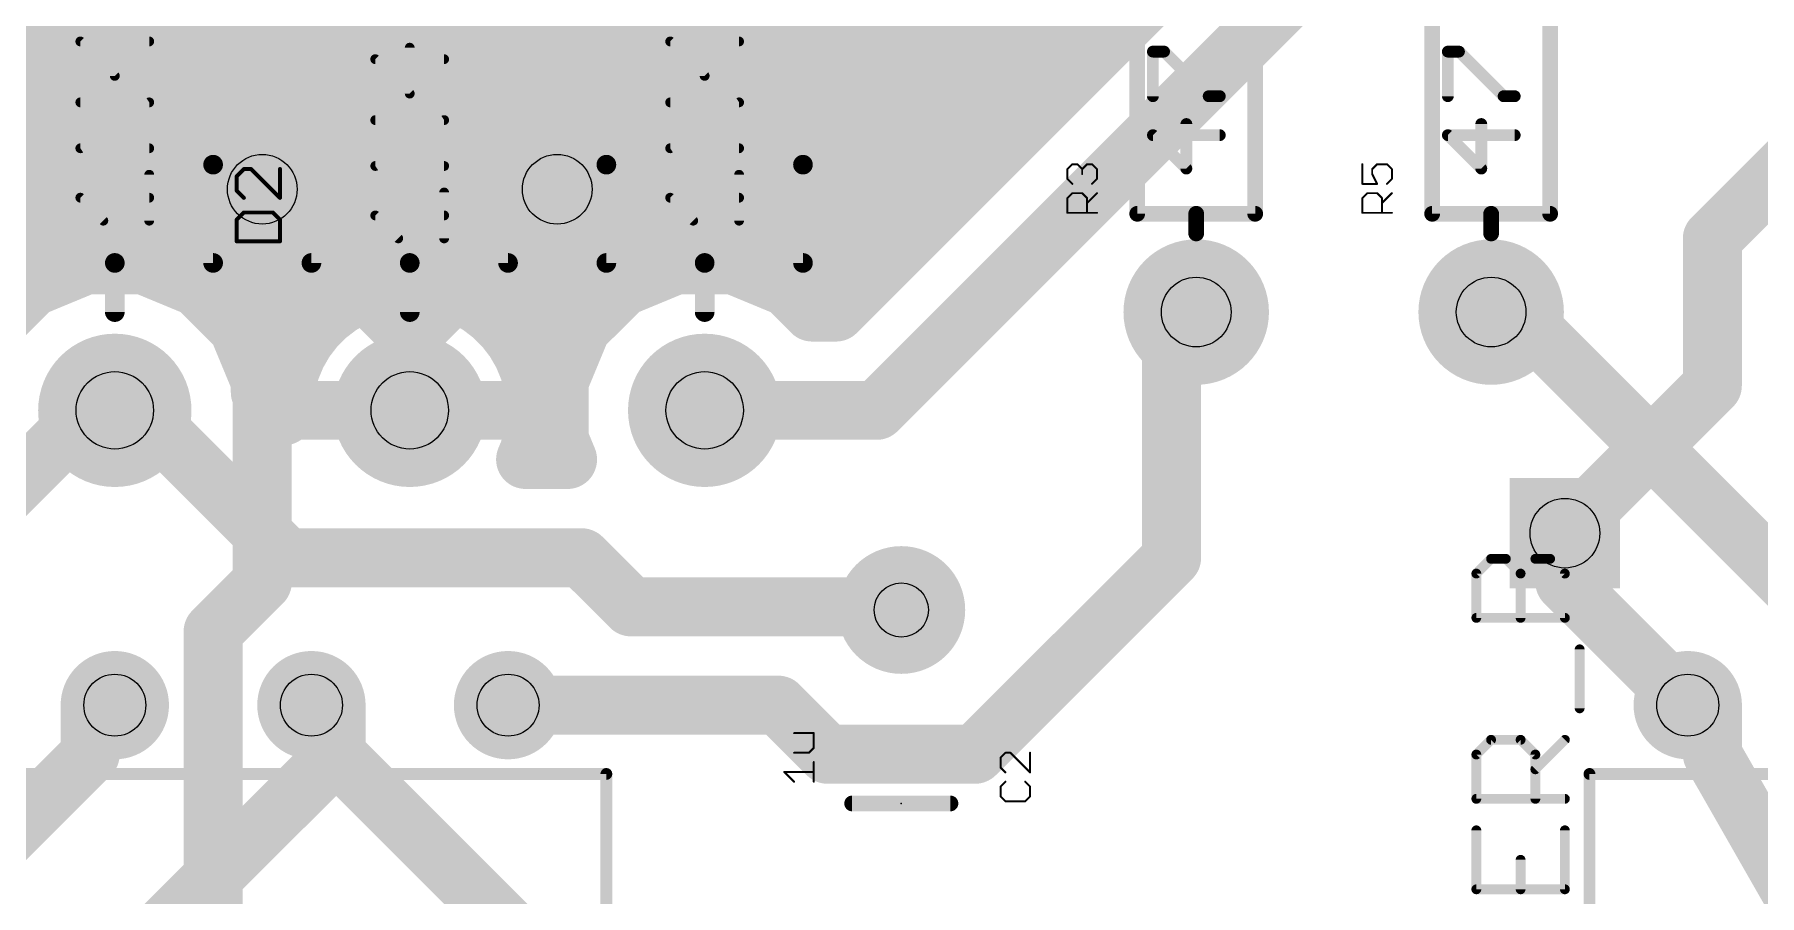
# Model space of a CAD drawing. Extents: x 0 to 88.9, y -10.5 to 54.6.
# Drawn here: x 12.61 to 34.9, y 24.85 to 35.97 of the extents above; entities that cross this region are included whole.
import ezdxf

# ---------------------------------------------------------------- set-up
doc = ezdxf.new("R2010")
doc.units = 0
for name, color, linetype in [('1', 22, 'CONTINUOUS'), ('16', 175, 'CONTINUOUS'), ('17', 82, 'CONTINUOUS'), ('18', 82, 'CONTINUOUS'), ('21', 253, 'CONTINUOUS'), ('23', 7, 'CONTINUOUS'), ('25', 253, 'CONTINUOUS'), ('27', 253, 'CONTINUOUS'), ('44', 253, 'CONTINUOUS')]:
    doc.layers.add(name, color=color, linetype=linetype)

# ---------------------------------------------------------------- blocks, each defined once
blk = doc.blocks.new('ROUNDP')
at = {"const_width": 0.5}
blk.add_lwpolyline([(0, -0.25, 1), (0, 0.25, 1), (0, -0.25)], format="xyb", dxfattribs=at)
blk = doc.blocks.new('SQUAREV')
blk.add_solid([(-0.5, -0.5), (0.5, -0.5), (-0.5, 0.5), (0.5, 0.5)])

msp = doc.modelspace()

# ---------------------------------------------------------------- linework, layer by layer
at = {"layer": '1', "const_width": 0.762}
for points in [[(19.3675, 33.9725), (19.3675, 45.4025)], [(37.1475, 36.195), (34.29, 33.3375)], [(15.5575, 33.9725), (15.5575, 28.8925)], [(34.29, 33.3375), (34.29, 31.4325)], [(34.29, 31.4325), (32.385, 29.5275)], [(15.5575, 28.8925), (14.9225, 28.2575)], [(14.9225, 28.2575), (14.9225, 23.1775)]]:
    msp.add_lwpolyline(points, dxfattribs=at)
at = {"layer": '1', "const_width": 0.381}
for points in [[(15.748, 33.9725, 1), (15.367, 33.9725)], [(19.177, 33.9725, 1), (19.558, 33.9725)], [(34.4805, 33.3375, 1), (34.0995, 33.3375)], [(34.1553, 33.4722, 1), (34.4247, 33.2028)], [(34.4247, 31.2978, 1), (34.1553, 31.5672)], [(34.0995, 31.4325, 1), (34.4805, 31.4325)], [(32.2503, 29.6622, 1), (32.5197, 29.3928)], [(15.6922, 28.7578, 1), (15.4228, 29.0272)], [(15.367, 28.8925, 1), (15.748, 28.8925)], [(15.113, 28.2575, 1), (14.732, 28.2575)], [(14.7878, 28.3922, 1), (15.0572, 28.1228)]]:
    msp.add_lwpolyline(points, format="xyb", dxfattribs=at)
at = {"layer": '16', "const_width": 0.762}
for points in [[(29.4033, 38.8194), (22.9689, 32.385)], [(30.48, 38.1), (23.495, 31.115)], [(6.35, 35.814), (26.398, 35.814)], [(6.35, 35.052), (25.636, 35.052)], [(6.35, 34.29), (24.874, 34.29)], [(17.4625, 32.0675), (15.5575, 33.9725)], [(17.4625, 32.0675), (19.3675, 33.9725)], [(7.4758, 33.528), (24.112, 33.528)], [(13.2786, 32.9946), (12.5878, 32.7084)], [(14.0264, 32.9946), (13.2786, 32.9946)], [(14.7172, 32.7084), (14.0264, 32.9946)], [(20.8986, 32.9946), (20.2078, 32.7084)], [(21.6464, 32.9946), (20.8986, 32.9946)], [(22.3372, 32.7084), (21.6464, 32.9946)], [(7.8542, 32.766), (12.7267, 32.766)], [(12.5878, 32.7084), (12.0591, 32.1797)], [(14.5783, 32.766), (20.3467, 32.766)], [(15.2459, 32.1797), (14.7172, 32.7084)], [(16.9388, 32.6576), (16.742, 32.5761)], [(17.1447, 32.7128), (16.9388, 32.6576)], [(17.3559, 32.7406), (17.1447, 32.7128)], [(17.4625, 32.7406), (17.3559, 32.7406)], [(17.569, 32.7406), (17.4625, 32.7406)], [(17.4625, 32.7406), (17.4625, 31.115)], [(17.4625, 31.115), (17.4625, 32.7406)], [(17.7803, 32.7128), (17.569, 32.7406)], [(17.9862, 32.6576), (17.7803, 32.7128)], [(18.183, 32.5761), (17.9862, 32.6576)], [(20.2078, 32.7084), (19.6791, 32.1797)], [(22.1983, 32.766), (23.3499, 32.766)], [(22.6607, 32.385), (22.3372, 32.7084)], [(16.5574, 32.4695), (16.3884, 32.3398)], [(16.742, 32.5761), (16.5574, 32.4695)], [(18.3676, 32.4695), (18.183, 32.5761)], [(18.5366, 32.3398), (18.3676, 32.4695)], [(22.9689, 32.385), (22.6607, 32.385)], [(27.305, 32.385), (27.305, 29.21)], [(27.305, 32.385), (27.6225, 32.385)], [(31.75, 32.385), (31.4325, 32.385)], [(31.75, 32.385), (36.195, 27.94)], [(15.5321, 31.4889), (15.2459, 32.1797)], [(16.2377, 32.1891), (16.108, 32.0201)], [(16.3884, 32.3398), (16.2377, 32.1891)], [(18.6873, 32.1891), (18.5366, 32.3398)], [(18.817, 32.0201), (18.6873, 32.1891)], [(19.6791, 32.1797), (19.3929, 31.4889)], [(15.3187, 32.004), (16.0987, 32.004)], [(16.108, 32.0201), (16.0014, 31.8355)], [(17.4625, 31.115), (17.4625, 32.0675)], [(17.4625, 32.004), (17.4625, 32.004)], [(18.9236, 31.8355), (18.817, 32.0201)], [(18.8263, 32.004), (19.6063, 32.004)], [(16.0014, 31.8355), (15.9199, 31.6387)], [(19.0051, 31.6387), (18.9236, 31.8355)], [(15.5321, 31.349), (15.5321, 31.4889)], [(15.9199, 31.6387), (15.8647, 31.4328)], [(19.0603, 31.4328), (19.0051, 31.6387)], [(19.3929, 31.4889), (19.3929, 30.7411)], [(15.8369, 31.0441), (15.5321, 31.349)], [(15.8647, 31.4328), (15.8369, 31.2215)], [(19.0881, 31.2215), (19.0603, 31.4328)], [(13.335, 31.115), (11.43, 29.21)], [(13.335, 31.115), (13.6525, 31.115)], [(13.97, 31.115), (13.6525, 31.115)], [(13.97, 31.115), (15.875, 29.21)], [(15.639, 31.242), (15.8396, 31.242)], [(15.8369, 31.2215), (15.8369, 31.115)], [(15.8369, 31.115), (17.4625, 31.115)], [(17.4625, 31.115), (15.8369, 31.115)], [(15.8369, 31.115), (15.8369, 31.0441)], [(17.4625, 31.242), (17.4625, 31.242)], [(19.0881, 31.115), (17.4625, 31.115)], [(17.4625, 31.115), (17.4625, 31.115)], [(17.4625, 31.115), (19.0881, 31.115)], [(17.4625, 31.115), (17.4625, 31.115)], [(17.4625, 31.115), (17.4625, 31.115)], [(19.0854, 31.242), (19.3929, 31.242)], [(19.0881, 31.115), (19.0881, 31.2215)], [(19.0881, 31.0084), (19.0881, 31.115)], [(23.495, 31.115), (21.2725, 31.115)], [(19.0603, 30.7972), (19.0881, 31.0084)], [(19.0051, 30.5913), (19.0603, 30.7972)], [(19.3929, 30.7411), (19.5011, 30.48)], [(18.959, 30.48), (19.0051, 30.5913)], [(19.5011, 30.48), (18.959, 30.48)], [(18.959, 30.48), (19.5011, 30.48)], [(32.385, 29.5275), (32.385, 28.8925)], [(15.875, 29.21), (19.685, 29.21)], [(19.685, 29.21), (20.32, 28.575)], [(27.305, 29.21), (24.765, 26.67)], [(32.385, 28.8925), (33.9725, 27.305)], [(20.32, 28.575), (23.495, 28.575)], [(23.495, 28.575), (23.8125, 28.535)], [(13.335, 26.67), (13.335, 27.305)], [(13.335, 27.305), (13.6525, 27.305)], [(16.51, 27.305), (16.1925, 27.305)], [(16.51, 26.67), (16.1925, 27.305)], [(16.51, 26.67), (16.51, 27.305)], [(22.225, 27.305), (18.7325, 27.305)], [(22.86, 26.67), (22.225, 27.305)], [(34.29, 27.305), (33.9725, 27.305)], [(34.29, 26.67), (34.29, 27.305)], [(12.065, 25.4), (13.335, 26.67)], [(16.51, 26.67), (13.97, 24.13)], [(19.05, 24.13), (16.51, 26.67)], [(24.765, 26.67), (22.86, 26.67)], [(35.56, 24.4475), (34.29, 26.67)]]:
    msp.add_lwpolyline(points, dxfattribs=at)
at = {"layer": '16', "const_width": 0.381}
for points in [[(26.398, 35.6235, 1), (26.398, 36.0045)], [(25.636, 34.8615, 1), (25.636, 35.2425)], [(24.874, 34.0995, 1), (24.874, 34.4805)], [(15.6922, 34.1072, 1), (15.4228, 33.8378)], [(19.5022, 33.8378, 1), (19.2328, 34.1072)], [(24.112, 33.3375, 1), (24.112, 33.7185)], [(13.2786, 33.1851, 1), (13.2786, 32.8041)], [(13.3515, 32.8186, 1), (13.2057, 33.1706)], [(14.0993, 33.1706, 1), (13.9535, 32.8186)], [(14.0264, 32.8041, 1), (14.0264, 33.1851)], [(20.8986, 33.1851, 1), (20.8986, 32.8041)], [(20.9715, 32.8186, 1), (20.8257, 33.1706)], [(21.7193, 33.1706, 1), (21.5735, 32.8186)], [(21.6464, 32.8041, 1), (21.6464, 33.1851)], [(12.5149, 32.8844, 1), (12.6607, 32.5324)], [(12.7225, 32.5737, 1), (12.4531, 32.8431)], [(12.7267, 32.5755, 1), (12.7267, 32.9565)], [(14.5783, 32.9565, 1), (14.5783, 32.5755)], [(14.8519, 32.8431, 1), (14.5825, 32.5737)], [(14.6443, 32.5324, 1), (14.7901, 32.8844)], [(16.8895, 32.8416, 1), (16.9881, 32.4736)], [(17.0117, 32.4816, 1), (16.8659, 32.8336)], [(17.1198, 32.9017, 1), (17.1695, 32.5239)], [(17.194, 32.5288, 1), (17.0954, 32.8968)], [(17.3559, 32.9311, 1), (17.3559, 32.5501)], [(17.4625, 32.9311, 1), (17.4625, 32.5501)], [(17.653, 32.7406, 1), (17.272, 32.7406)], [(17.653, 32.7406, 1), (17.272, 32.7406)], [(17.3808, 32.5517, 1), (17.3311, 32.9295)], [(17.5939, 32.9295, 1), (17.5442, 32.5517)], [(17.4625, 32.5501, 1), (17.4625, 32.9311)], [(17.569, 32.5501, 1), (17.569, 32.9311)], [(17.8296, 32.8968, 1), (17.731, 32.5288)], [(17.7555, 32.5239, 1), (17.8052, 32.9017)], [(18.0591, 32.8336, 1), (17.9133, 32.4816)], [(17.9368, 32.4736, 1), (18.0355, 32.8416)], [(20.1349, 32.8844, 1), (20.2807, 32.5324)], [(20.3425, 32.5737, 1), (20.0731, 32.8431)], [(20.3467, 32.5755, 1), (20.3467, 32.9565)], [(22.1983, 32.9565, 1), (22.1983, 32.5755)], [(22.4719, 32.8431, 1), (22.2025, 32.5737)], [(22.2643, 32.5324, 1), (22.4101, 32.8844)], [(23.3499, 32.5755, 1), (23.3499, 32.9565)], [(16.4622, 32.6345, 1), (16.6527, 32.3046)], [(16.6734, 32.3184, 1), (16.4415, 32.6207)], [(16.6691, 32.7521, 1), (16.8149, 32.4001)], [(16.8372, 32.4111, 1), (16.6467, 32.7411)], [(18.2783, 32.7411, 1), (18.0878, 32.4111)], [(18.1101, 32.4001, 1), (18.2559, 32.7521)], [(18.4835, 32.6207, 1), (18.2516, 32.3184)], [(18.2723, 32.3046, 1), (18.4628, 32.6345)], [(22.6607, 32.5755, 1), (22.6607, 32.1945)], [(22.9689, 32.1945, 1), (22.9689, 32.5755)], [(27.4955, 32.385, 1), (27.1145, 32.385)], [(27.305, 32.5755, 1), (27.305, 32.1945)], [(27.6225, 32.1945, 1), (27.6225, 32.5755)], [(31.4325, 32.5755, 1), (31.4325, 32.1945)], [(31.8847, 32.5197, 1), (31.6153, 32.2503)], [(31.75, 32.1945, 1), (31.75, 32.5755)], [(15.4219, 32.2526, 1), (15.0699, 32.1068)], [(16.3888, 32.0732, 1), (16.0866, 32.3051)], [(16.2724, 32.4909, 1), (16.5043, 32.1887)], [(16.5231, 32.2051, 1), (16.2537, 32.4745)], [(18.6713, 32.4745, 1), (18.4019, 32.2051)], [(18.4207, 32.1887, 1), (18.6526, 32.4909)], [(18.8384, 32.3051, 1), (18.5362, 32.0732)], [(19.8551, 32.1068, 1), (19.5031, 32.2526)], [(22.5259, 32.2503, 1), (22.7954, 32.5197)], [(22.8342, 32.5197, 1), (23.1037, 32.2503)], [(15.1112, 32.045, 1), (15.3806, 32.3144)], [(15.3187, 32.1945, 1), (15.3187, 31.8135)], [(15.9568, 32.136, 1), (16.2591, 31.9041)], [(16.2729, 31.9248, 1), (15.943, 32.1153)], [(16.103, 32.3238, 1), (16.3724, 32.0544)], [(16.0987, 31.8135, 1), (16.0987, 32.1945)], [(17.653, 32.0675, 1), (17.272, 32.0675)], [(17.3278, 32.2022, 1), (17.5972, 31.9328)], [(17.4625, 32.1945, 1), (17.4625, 31.8135)], [(17.3278, 31.9328, 1), (17.5972, 32.2022)], [(17.4625, 31.8135, 1), (17.4625, 32.1945)], [(18.5526, 32.0544, 1), (18.822, 32.3238)], [(18.982, 32.1153, 1), (18.6521, 31.9248)], [(18.8263, 32.1945, 1), (18.8263, 31.8135)], [(18.6659, 31.9041, 1), (18.9682, 32.136)], [(19.5443, 32.3144, 1), (19.8138, 32.045)], [(19.6063, 31.8135, 1), (19.6063, 32.1945)], [(15.8364, 31.9308, 1), (16.1664, 31.7403)], [(16.1774, 31.7626, 1), (15.8254, 31.9084)], [(19.0996, 31.9084, 1), (18.7476, 31.7626)], [(18.7586, 31.7403, 1), (19.0886, 31.9308)], [(15.7226, 31.4889, 1), (15.3416, 31.4889)], [(15.7439, 31.7116, 1), (16.0959, 31.5658)], [(16.1039, 31.5893, 1), (15.7359, 31.688)], [(19.1891, 31.688, 1), (18.8211, 31.5893)], [(18.8291, 31.5658, 1), (19.1811, 31.7116)], [(19.5834, 31.4889, 1), (19.2024, 31.4889)], [(15.6668, 31.4837, 1), (15.3974, 31.2142)], [(15.3561, 31.416, 1), (15.7081, 31.5618)], [(15.6807, 31.4821, 1), (16.0487, 31.3835)], [(16.0536, 31.408, 1), (15.6758, 31.4577)], [(19.2492, 31.4577, 1), (18.8714, 31.408)], [(18.8763, 31.3835, 1), (19.2443, 31.4821)], [(19.2169, 31.5618, 1), (19.5689, 31.416)], [(13.335, 31.3055, 1), (13.335, 30.9245)], [(13.4697, 30.9803, 1), (13.2003, 31.2497)], [(13.6525, 31.3055, 1), (13.6525, 30.9245)], [(13.6525, 30.9245, 1), (13.6525, 31.3055)], [(14.1047, 31.2497, 1), (13.8353, 30.9803)], [(13.97, 30.9245, 1), (13.97, 31.3055)], [(15.3416, 31.349, 1), (15.7226, 31.349)], [(15.639, 31.4325, 1), (15.639, 31.0515)], [(16.0274, 31.2215, 1), (15.6464, 31.2215)], [(15.8369, 31.3055, 1), (15.8369, 30.9245)], [(15.8369, 31.3055, 1), (15.8369, 30.9245)], [(16.0274, 31.115, 1), (15.6464, 31.115)], [(15.648, 31.2464, 1), (16.0258, 31.1967)], [(15.8396, 31.0515, 1), (15.8396, 31.4325)], [(17.4625, 31.4325, 1), (17.4625, 31.0515)], [(17.4625, 31.3055, 1), (17.4625, 30.9245)], [(17.653, 31.115, 1), (17.272, 31.115)], [(17.4625, 31.3055, 1), (17.4625, 30.9245)], [(17.4625, 31.3055, 1), (17.4625, 30.9245)], [(17.653, 31.115, 1), (17.272, 31.115)], [(17.4625, 31.0515, 1), (17.4625, 31.4325)], [(17.4625, 30.9245, 1), (17.4625, 31.3055)], [(17.4625, 30.9245, 1), (17.4625, 31.3055)], [(17.4625, 30.9245, 1), (17.4625, 31.3055)], [(19.0854, 31.4325, 1), (19.0854, 31.0515)], [(19.2786, 31.2215, 1), (18.8976, 31.2215)], [(19.2786, 31.115, 1), (18.8976, 31.115)], [(18.8992, 31.1967, 1), (19.277, 31.2464)], [(19.0881, 30.9245, 1), (19.0881, 31.3055)], [(19.0881, 30.9245, 1), (19.0881, 31.3055)], [(19.3929, 31.0515, 1), (19.3929, 31.4325)], [(21.2725, 31.3055, 1), (21.2725, 30.9245)], [(23.3603, 31.2497, 1), (23.6297, 30.9803)], [(23.495, 30.9245, 1), (23.495, 31.3055)], [(15.6464, 31.115, 1), (16.0274, 31.115)], [(15.6464, 31.0441, 1), (16.0274, 31.0441)], [(15.7022, 30.9094, 1), (15.9716, 31.1788)], [(17.272, 31.115, 1), (17.653, 31.115)], [(17.272, 31.115, 1), (17.653, 31.115)], [(17.272, 31.115, 1), (17.653, 31.115)], [(17.272, 31.115, 1), (17.653, 31.115)], [(17.272, 31.115, 1), (17.653, 31.115)], [(18.8976, 31.115, 1), (19.2786, 31.115)], [(18.8976, 31.0084, 1), (19.2786, 31.0084)], [(19.277, 30.9836, 1), (18.8992, 31.0333)], [(18.8714, 30.822, 1), (19.2492, 30.7723)], [(19.2443, 30.7479, 1), (18.8763, 30.8465)], [(19.5689, 30.814, 1), (19.2169, 30.6682)], [(18.959, 30.6705, 1), (18.959, 30.2895)], [(18.959, 30.6705, 1), (18.959, 30.2895)], [(18.8211, 30.6406, 1), (19.1891, 30.542)], [(19.1811, 30.5184, 1), (18.8291, 30.6642)], [(19.2024, 30.7411, 1), (19.5834, 30.7411)], [(19.5011, 30.2895, 1), (19.5011, 30.6705)], [(19.5011, 30.2895, 1), (19.5011, 30.6705)], [(18.783, 30.5529, 1), (19.135, 30.4071)], [(19.3251, 30.4071, 1), (19.6771, 30.5529)], [(32.5755, 29.5275, 1), (32.1945, 29.5275)], [(15.875, 29.4005, 1), (15.875, 29.0195)], [(15.7403, 29.0753, 1), (16.0097, 29.3447)], [(19.8197, 29.3447, 1), (19.5503, 29.0753)], [(19.685, 29.0195, 1), (19.685, 29.4005)], [(27.4397, 29.0753, 1), (27.1703, 29.3447)], [(27.1145, 29.21, 1), (27.4955, 29.21)], [(32.5197, 29.0272, 1), (32.2503, 28.7578)], [(32.1945, 28.8925, 1), (32.5755, 28.8925)], [(20.32, 28.7655, 1), (20.32, 28.3845)], [(20.1853, 28.4403, 1), (20.4547, 28.7097)], [(23.5188, 28.764, 1), (23.4712, 28.386)], [(23.495, 28.3845, 1), (23.495, 28.7655)], [(23.7887, 28.346, 1), (23.8363, 28.724)], [(13.5255, 27.305, 1), (13.1445, 27.305)], [(13.335, 27.4955, 1), (13.335, 27.1145)], [(13.6525, 27.1145, 1), (13.6525, 27.4955)], [(16.1925, 27.4955, 1), (16.1925, 27.1145)], [(16.3629, 27.3902, 1), (16.0221, 27.2198)], [(16.7005, 27.305, 1), (16.3195, 27.305)], [(16.51, 27.1145, 1), (16.51, 27.4955)], [(18.7325, 27.4955, 1), (18.7325, 27.1145)], [(22.3597, 27.4397, 1), (22.0903, 27.1703)], [(22.225, 27.1145, 1), (22.225, 27.4955)], [(33.9725, 27.4955, 1), (33.9725, 27.1145)], [(34.4805, 27.305, 1), (34.0995, 27.305)], [(34.29, 27.1145, 1), (34.29, 27.4955)], [(33.8378, 27.1703, 1), (34.1072, 27.4397)], [(13.4697, 26.5353, 1), (13.2003, 26.8047)], [(16.6447, 26.8047, 1), (16.3753, 26.5353)], [(16.6447, 26.5353, 1), (16.3753, 26.8047)], [(22.86, 26.8605, 1), (22.86, 26.4795)], [(22.7253, 26.5353, 1), (22.9947, 26.8047)], [(24.6303, 26.8047, 1), (24.8997, 26.5353)], [(24.765, 26.4795, 1), (24.765, 26.8605)], [(34.4554, 26.7645, 1), (34.1246, 26.5755)], [(13.1445, 26.67, 1), (13.5255, 26.67)], [(16.3195, 26.67, 1), (16.7005, 26.67)], [(16.3396, 26.5848, 1), (16.6804, 26.7552)], [(34.0995, 26.67, 1), (34.4805, 26.67)]]:
    msp.add_lwpolyline(points, format="xyb", dxfattribs=at)
at = {"layer": '21'}
for points, const_width in [([(14.9225, 34.29), (14.9225, 39.37)], 0.254), ([(20.0025, 39.37), (20.0025, 34.29)], 0.254), ([(22.5425, 34.29), (22.5425, 39.37)], 0.254), ([(26.8605, 33.655), (26.8605, 38.735)], 0.2032), ([(28.3845, 38.735), (28.3845, 33.655)], 0.2032), ([(30.6705, 33.655), (30.6705, 38.735)], 0.2032), ([(32.1945, 38.735), (32.1945, 33.655)], 0.2032), ([(16.1925, 38.1), (16.1925, 33.02)], 0.254), ([(18.7325, 33.02), (18.7325, 38.1)], 0.254), ([(14.097, 35.8823), (13.2072, 35.8823)], 0.127), ([(13.2072, 35.8823), (13.6521, 35.4374)], 0.127), ([(13.6521, 35.4374), (13.6521, 36.0306)], 0.127), ([(21.717, 35.8823), (20.8272, 35.8823)], 0.127), ([(20.8272, 35.8823), (21.2721, 35.4374)], 0.127), ([(21.2721, 35.4374), (21.2721, 36.0306)], 0.127), ([(17.907, 35.6534), (17.0172, 35.6534)], 0.127), ([(17.0172, 35.6534), (17.4621, 35.2085)], 0.127), ([(17.4621, 35.2085), (17.4621, 35.8017)], 0.127), ([(27.063, 35.1747), (27.063, 35.7509)], 0.1524), ([(27.063, 35.7509), (27.207, 35.7509)], 0.1524), ([(27.207, 35.7509), (27.7832, 35.1747)], 0.1524), ([(30.873, 35.1747), (30.873, 35.7509)], 0.1524), ([(30.873, 35.7509), (31.017, 35.7509)], 0.1524), ([(31.017, 35.7509), (31.5932, 35.1747)], 0.1524), ([(27.7832, 35.1747), (27.9273, 35.1747)], 0.1524), ([(31.5932, 35.1747), (31.7373, 35.1747)], 0.1524), ([(13.2072, 34.5019), (14.097, 35.0951)], 0.127), ([(14.097, 35.0951), (13.2072, 35.0951)], 0.127), ([(20.8272, 34.5019), (21.717, 35.0951)], 0.127), ([(21.717, 35.0951), (20.8272, 35.0951)], 0.127), ([(17.0172, 34.273), (17.907, 34.8662)], 0.127), ([(17.907, 34.8662), (17.0172, 34.8662)], 0.127), ([(27.4951, 34.2392), (27.4951, 34.8154)], 0.1524), ([(31.3051, 34.2392), (31.3051, 34.8154)], 0.1524), ([(14.097, 34.5019), (13.2072, 34.5019)], 0.127), ([(21.717, 34.5019), (20.8272, 34.5019)], 0.127), ([(27.9273, 34.6714), (27.063, 34.6714)], 0.1524), ([(27.063, 34.6714), (27.4951, 34.2392)], 0.1524), ([(31.7373, 34.6714), (30.873, 34.6714)], 0.1524), ([(30.873, 34.6714), (31.3051, 34.2392)], 0.1524), ([(14.9225, 34.29), (12.3825, 34.29)], 0.254), ([(14.9225, 33.02), (14.9225, 34.29)], 0.254), ([(17.907, 34.273), (17.0172, 34.273)], 0.127), ([(20.0025, 34.29), (20.0025, 33.02)], 0.254), ([(22.5425, 34.29), (20.0025, 34.29)], 0.254), ([(22.5425, 33.02), (22.5425, 34.29)], 0.254), ([(14.097, 33.5664), (14.097, 34.1596)], 0.127), ([(21.717, 33.5664), (21.717, 34.1596)], 0.127), ([(13.5038, 33.5664), (13.2072, 33.863)], 0.127), ([(13.2072, 33.863), (14.097, 33.863)], 0.127), ([(17.907, 33.3375), (17.907, 33.9307)], 0.127), ([(21.1238, 33.5664), (20.8272, 33.863)], 0.127), ([(20.8272, 33.863), (21.717, 33.863)], 0.127), ([(17.3138, 33.3375), (17.0172, 33.6341)], 0.127), ([(17.0172, 33.6341), (17.907, 33.6341)], 0.127), ([(27.6225, 33.655), (26.8605, 33.655)], 0.2032), ([(28.3845, 33.655), (27.6225, 33.655)], 0.2032), ([(27.6225, 33.655), (27.6225, 33.401)], 0.2032), ([(31.4325, 33.655), (30.6705, 33.655)], 0.2032), ([(32.1945, 33.655), (31.4325, 33.655)], 0.2032), ([(31.4325, 33.655), (31.4325, 33.401)], 0.2032), ([(12.3825, 33.02), (13.6525, 33.02)], 0.254), ([(13.6525, 33.02), (14.9225, 33.02)], 0.254), ([(13.6525, 33.02), (13.6525, 32.385)], 0.254), ([(16.1925, 33.02), (17.4625, 33.02)], 0.254), ([(17.4625, 33.02), (18.7325, 33.02)], 0.254), ([(17.4625, 33.02), (17.4625, 32.385)], 0.254), ([(20.0025, 33.02), (21.2725, 33.02)], 0.254), ([(21.2725, 33.02), (22.5425, 33.02)], 0.254), ([(21.2725, 33.02), (21.2725, 32.385)], 0.254), ([(20.0025, 26.416), (9.8425, 26.416)], 0.1524), ([(20.0025, 26.416), (20.0025, 20.574)], 0.1524), ([(42.8625, 26.416), (32.7025, 26.416)], 0.1524), ([(32.7025, 26.416), (32.7025, 24.511)], 0.1524), ([(24.4475, 26.035), (23.1775, 26.035)], 0.2032)]:
    msp.add_lwpolyline(points, dxfattribs=dict(at, const_width=const_width))
for points, const_width in [([(13.2072, 35.9141, 1), (13.2072, 35.8505)], 0.0635), ([(13.2297, 35.9048, 1), (13.1848, 35.8598)], 0.0635), ([(14.097, 35.8505, 1), (14.097, 35.9141)], 0.0635), ([(20.8272, 35.9141, 1), (20.8272, 35.8505)], 0.0635), ([(20.8497, 35.9048, 1), (20.8048, 35.8598)], 0.0635), ([(21.717, 35.8505, 1), (21.717, 35.9141)], 0.0635), ([(17.0172, 35.6852, 1), (17.0172, 35.6217)], 0.0635), ([(17.0397, 35.6759, 1), (16.9948, 35.631)], 0.0635), ([(17.4939, 35.8017, 1), (17.4304, 35.8017)], 0.0635), ([(17.907, 35.6217, 1), (17.907, 35.6852)], 0.0635), ([(27.1011, 35.7509, 1), (27.0249, 35.7509)], 0.0762), ([(27.063, 35.789, 1), (27.063, 35.7128)], 0.0762), ([(27.234, 35.7779, 1), (27.1801, 35.724)], 0.0762), ([(27.207, 35.7128, 1), (27.207, 35.789)], 0.0762), ([(30.9111, 35.7509, 1), (30.8349, 35.7509)], 0.0762), ([(30.873, 35.789, 1), (30.873, 35.7128)], 0.0762), ([(31.044, 35.7779, 1), (30.9901, 35.724)], 0.0762), ([(31.017, 35.7128, 1), (31.017, 35.789)], 0.0762), ([(13.6204, 35.4374, 1), (13.6839, 35.4374)], 0.0635), ([(13.6297, 35.415, 1), (13.6746, 35.4599)], 0.0635), ([(21.2404, 35.4374, 1), (21.3039, 35.4374)], 0.0635), ([(21.2497, 35.415, 1), (21.2946, 35.4599)], 0.0635), ([(17.4304, 35.2085, 1), (17.4939, 35.2085)], 0.0635), ([(17.4397, 35.1861, 1), (17.4846, 35.231)], 0.0635), ([(27.0249, 35.1747, 1), (27.1011, 35.1747)], 0.0762), ([(27.7832, 35.2128, 1), (27.7832, 35.1366)], 0.0762), ([(27.7563, 35.1478, 1), (27.8102, 35.2017)], 0.0762), ([(27.9273, 35.1366, 1), (27.9273, 35.2128)], 0.0762), ([(30.8349, 35.1747, 1), (30.9111, 35.1747)], 0.0762), ([(31.5932, 35.2128, 1), (31.5932, 35.1366)], 0.0762), ([(31.5663, 35.1478, 1), (31.6202, 35.2017)], 0.0762), ([(31.7373, 35.1366, 1), (31.7373, 35.2128)], 0.0762), ([(13.2072, 35.1268, 1), (13.2072, 35.0633)], 0.0635), ([(14.1146, 35.0687, 1), (14.0794, 35.1215)], 0.0635), ([(14.097, 35.0633, 1), (14.097, 35.1268)], 0.0635), ([(20.8272, 35.1268, 1), (20.8272, 35.0633)], 0.0635), ([(21.7346, 35.0687, 1), (21.6994, 35.1215)], 0.0635), ([(21.717, 35.0633, 1), (21.717, 35.1268)], 0.0635), ([(17.0172, 34.8979, 1), (17.0172, 34.8344)], 0.0635), ([(17.9246, 34.8398, 1), (17.8894, 34.8926)], 0.0635), ([(17.907, 34.8344, 1), (17.907, 34.8979)], 0.0635), ([(27.5332, 34.8154, 1), (27.457, 34.8154)], 0.0762), ([(31.3432, 34.8154, 1), (31.267, 34.8154)], 0.0762), ([(13.2072, 34.5337, 1), (13.2072, 34.4702)], 0.0635), ([(13.1896, 34.5283, 1), (13.2249, 34.4755)], 0.0635), ([(14.097, 34.4702, 1), (14.097, 34.5337)], 0.0635), ([(20.8272, 34.5337, 1), (20.8272, 34.4702)], 0.0635), ([(20.8096, 34.5283, 1), (20.8449, 34.4755)], 0.0635), ([(21.717, 34.4702, 1), (21.717, 34.5337)], 0.0635), ([(27.0899, 34.6983, 1), (27.036, 34.6444)], 0.0762), ([(27.063, 34.7095, 1), (27.063, 34.6333)], 0.0762), ([(27.9273, 34.6333, 1), (27.9273, 34.7095)], 0.0762), ([(30.8999, 34.6983, 1), (30.846, 34.6444)], 0.0762), ([(30.873, 34.7095, 1), (30.873, 34.6333)], 0.0762), ([(31.7373, 34.6333, 1), (31.7373, 34.7095)], 0.0762), ([(14.986, 34.29, 1), (14.859, 34.29)], 0.127), ([(14.859, 34.29, 1), (14.986, 34.29)], 0.127), ([(14.9225, 34.2265, 1), (14.9225, 34.3535)], 0.127), ([(17.0172, 34.3048, 1), (17.0172, 34.2413)], 0.0635), ([(16.9996, 34.2994, 1), (17.0349, 34.2466)], 0.0635), ([(17.907, 34.2413, 1), (17.907, 34.3048)], 0.0635), ([(20.066, 34.29, 1), (19.939, 34.29)], 0.127), ([(20.0025, 34.3535, 1), (20.0025, 34.2265)], 0.127), ([(19.939, 34.29, 1), (20.066, 34.29)], 0.127), ([(22.606, 34.29, 1), (22.479, 34.29)], 0.127), ([(22.479, 34.29, 1), (22.606, 34.29)], 0.127), ([(22.5425, 34.2265, 1), (22.5425, 34.3535)], 0.127), ([(14.1288, 34.1596, 1), (14.0653, 34.1596)], 0.0635), ([(21.7488, 34.1596, 1), (21.6853, 34.1596)], 0.0635), ([(27.457, 34.2392, 1), (27.5332, 34.2392)], 0.0762), ([(27.4682, 34.2123, 1), (27.5221, 34.2661)], 0.0762), ([(31.267, 34.2392, 1), (31.3432, 34.2392)], 0.0762), ([(31.2782, 34.2123, 1), (31.3321, 34.2661)], 0.0762), ([(13.2072, 33.8947, 1), (13.2072, 33.8312)], 0.0635), ([(13.2297, 33.8854, 1), (13.1848, 33.8405)], 0.0635), ([(14.097, 33.8312, 1), (14.097, 33.8947)], 0.0635), ([(17.9387, 33.9307, 1), (17.8753, 33.9307)], 0.0635), ([(20.8272, 33.8947, 1), (20.8272, 33.8312)], 0.0635), ([(20.8497, 33.8854, 1), (20.8048, 33.8405)], 0.0635), ([(21.717, 33.8312, 1), (21.717, 33.8947)], 0.0635), ([(17.0172, 33.6658, 1), (17.0172, 33.6023)], 0.0635), ([(17.0397, 33.6565, 1), (16.9948, 33.6116)], 0.0635), ([(17.907, 33.6023, 1), (17.907, 33.6658)], 0.0635), ([(26.8605, 33.7058, 1), (26.8605, 33.6042)], 0.1016), ([(26.8097, 33.655, 1), (26.9113, 33.655)], 0.1016), ([(27.6225, 33.7058, 1), (27.6225, 33.6042)], 0.1016), ([(27.6733, 33.655, 1), (27.5717, 33.655)], 0.1016), ([(27.6225, 33.6042, 1), (27.6225, 33.7058)], 0.1016), ([(28.3337, 33.655, 1), (28.4353, 33.655)], 0.1016), ([(28.3845, 33.6042, 1), (28.3845, 33.7058)], 0.1016), ([(30.6705, 33.7058, 1), (30.6705, 33.6042)], 0.1016), ([(30.6197, 33.655, 1), (30.7213, 33.655)], 0.1016), ([(31.4325, 33.7058, 1), (31.4325, 33.6042)], 0.1016), ([(31.4833, 33.655, 1), (31.3817, 33.655)], 0.1016), ([(31.4325, 33.6042, 1), (31.4325, 33.7058)], 0.1016), ([(32.1437, 33.655, 1), (32.2453, 33.655)], 0.1016), ([(32.1945, 33.6042, 1), (32.1945, 33.7058)], 0.1016), ([(13.4814, 33.5439, 1), (13.5263, 33.5888)], 0.0635), ([(14.0653, 33.5664, 1), (14.1288, 33.5664)], 0.0635), ([(21.1014, 33.5439, 1), (21.1463, 33.5888)], 0.0635), ([(21.6853, 33.5664, 1), (21.7488, 33.5664)], 0.0635), ([(27.5717, 33.401, 1), (27.6733, 33.401)], 0.1016), ([(31.3817, 33.401, 1), (31.4833, 33.401)], 0.1016), ([(17.2914, 33.315, 1), (17.3363, 33.36)], 0.0635), ([(17.8753, 33.3375, 1), (17.9387, 33.3375)], 0.0635), ([(13.6525, 33.0835, 1), (13.6525, 32.9565)], 0.127), ([(13.716, 33.02, 1), (13.589, 33.02)], 0.127), ([(13.6525, 32.9565, 1), (13.6525, 33.0835)], 0.127), ([(14.859, 33.02, 1), (14.986, 33.02)], 0.127), ([(14.9225, 32.9565, 1), (14.9225, 33.0835)], 0.127), ([(16.1925, 33.0835, 1), (16.1925, 32.9565)], 0.127), ([(16.129, 33.02, 1), (16.256, 33.02)], 0.127), ([(17.4625, 33.0835, 1), (17.4625, 32.9565)], 0.127), ([(17.526, 33.02, 1), (17.399, 33.02)], 0.127), ([(17.4625, 32.9565, 1), (17.4625, 33.0835)], 0.127), ([(18.669, 33.02, 1), (18.796, 33.02)], 0.127), ([(18.7325, 32.9565, 1), (18.7325, 33.0835)], 0.127), ([(20.0025, 33.0835, 1), (20.0025, 32.9565)], 0.127), ([(19.939, 33.02, 1), (20.066, 33.02)], 0.127), ([(21.2725, 33.0835, 1), (21.2725, 32.9565)], 0.127), ([(21.336, 33.02, 1), (21.209, 33.02)], 0.127), ([(21.2725, 32.9565, 1), (21.2725, 33.0835)], 0.127), ([(22.479, 33.02, 1), (22.606, 33.02)], 0.127), ([(22.5425, 32.9565, 1), (22.5425, 33.0835)], 0.127), ([(13.589, 32.385, 1), (13.716, 32.385)], 0.127), ([(17.399, 32.385, 1), (17.526, 32.385)], 0.127), ([(21.209, 32.385, 1), (21.336, 32.385)], 0.127), ([(20.0406, 26.416, 1), (19.9644, 26.416)], 0.0762), ([(20.0025, 26.3779, 1), (20.0025, 26.4541)], 0.0762), ([(32.7025, 26.4541, 1), (32.7025, 26.3779)], 0.0762), ([(32.7406, 26.416, 1), (32.6644, 26.416)], 0.0762), ([(23.1775, 26.0858, 1), (23.1775, 25.9842)], 0.1016), ([(24.4475, 25.9842, 1), (24.4475, 26.0858)], 0.1016)]:
    msp.add_lwpolyline(points, format="xyb", dxfattribs=dict(at, const_width=const_width))
at = {"layer": '23'}
msp.add_point((23.8125, 26.035), dxfattribs=at)
at = {"layer": '25'}
for points, const_width in [([(15.32, 34.2336), (15.2268, 34.1403)], 0.0508), ([(15.2268, 34.1403), (15.2268, 33.9539)], 0.0508), ([(15.4133, 34.2336), (15.32, 34.2336)], 0.0508), ([(15.7861, 33.8607), (15.4133, 34.2336)], 0.0508), ([(15.7861, 34.2336), (15.7861, 33.8607)], 0.0508), ([(25.9585, 34.2326), (26.022, 34.2961)], 0.0254), ([(25.9585, 34.1055), (25.9585, 34.2326)], 0.0254), ([(26.022, 34.0419), (25.9585, 34.1055)], 0.0254), ([(26.022, 34.2961), (26.0856, 34.2961)], 0.0254), ([(26.0856, 34.2961), (26.1491, 34.2326)], 0.0254), ([(26.1491, 34.2326), (26.2127, 34.2961)], 0.0254), ([(26.1491, 34.2326), (26.1491, 34.169)], 0.0254), ([(26.2127, 34.2961), (26.2762, 34.2961)], 0.0254), ([(26.2762, 34.2961), (26.3398, 34.2326)], 0.0254), ([(26.3398, 34.1055), (26.2762, 34.0419)], 0.0254), ([(26.3398, 34.2326), (26.3398, 34.1055)], 0.0254), ([(29.7685, 34.2961), (29.7685, 34.0419)], 0.0254), ([(29.8956, 34.2326), (29.9591, 34.2961)], 0.0254), ([(29.8956, 34.169), (29.8956, 34.2326)], 0.0254), ([(29.9591, 34.0419), (29.8956, 34.169)], 0.0254), ([(29.9591, 34.2961), (30.0862, 34.2961)], 0.0254), ([(30.0862, 34.2961), (30.1498, 34.2326)], 0.0254), ([(30.1498, 34.1055), (30.0862, 34.0419)], 0.0254), ([(30.1498, 34.2326), (30.1498, 34.1055)], 0.0254), ([(15.2268, 33.9539), (15.32, 33.8607)], 0.0508), ([(25.9585, 33.8584), (26.022, 33.9219)], 0.0254), ([(26.022, 33.9219), (26.1491, 33.9219)], 0.0254), ([(26.1491, 33.9219), (26.2127, 33.8584)], 0.0254), ([(26.2127, 33.7948), (26.3398, 33.9219)], 0.0254), ([(29.7685, 34.0419), (29.9591, 34.0419)], 0.0254), ([(29.7685, 33.8584), (29.832, 33.9219)], 0.0254), ([(29.832, 33.9219), (29.9591, 33.9219)], 0.0254), ([(29.9591, 33.9219), (30.0227, 33.8584)], 0.0254), ([(30.0227, 33.7948), (30.1498, 33.9219)], 0.0254), ([(15.32, 33.6722), (15.2268, 33.579)], 0.0508), ([(15.6929, 33.6722), (15.32, 33.6722)], 0.0508), ([(15.7861, 33.579), (15.6929, 33.6722)], 0.0508), ([(25.9585, 33.6677), (25.9585, 33.8584)], 0.0254), ([(26.3398, 33.6677), (25.9585, 33.6677)], 0.0254), ([(26.2127, 33.8584), (26.2127, 33.6677)], 0.0254), ([(29.7685, 33.6677), (29.7685, 33.8584)], 0.0254), ([(30.1498, 33.6677), (29.7685, 33.6677)], 0.0254), ([(30.0227, 33.8584), (30.0227, 33.6677)], 0.0254), ([(15.2268, 33.579), (15.2268, 33.2994)], 0.0508), ([(15.7861, 33.2994), (15.7861, 33.579)], 0.0508), ([(15.2268, 33.2994), (15.7861, 33.2994)], 0.0508), ([(31.241, 29.0055), (31.4317, 29.1961)], 0.127), ([(31.4317, 29.1961), (31.6224, 29.1961)], 0.127), ([(31.6224, 29.1961), (31.813, 29.0055)], 0.127), ([(31.813, 29.0055), (32.0037, 29.1961)], 0.127), ([(32.0037, 29.1961), (32.1943, 29.1961)], 0.127), ([(32.1943, 29.1961), (32.385, 29.0055)], 0.127), ([(31.241, 28.4335), (31.241, 29.0055)], 0.127), ([(31.813, 28.4335), (31.813, 29.0055)], 0.127), ([(32.385, 29.0055), (32.385, 28.4335)], 0.127), ([(32.385, 28.4335), (31.241, 28.4335)], 0.127), ([(32.5757, 27.2641), (32.5757, 28.0267)], 0.127), ([(31.241, 26.6667), (31.4317, 26.8573)], 0.127), ([(31.4317, 26.8573), (31.813, 26.8573)], 0.127), ([(31.813, 26.8573), (32.0037, 26.6667)], 0.127), ([(32.0037, 26.476), (32.385, 26.8573)], 0.127), ([(25.1584, 26.6897), (25.0949, 26.6262)], 0.0254), ([(25.0949, 26.6262), (25.0949, 26.499)], 0.0254), ([(25.222, 26.6897), (25.1584, 26.6897)], 0.0254), ([(25.4762, 26.4355), (25.222, 26.6897)], 0.0254), ([(25.4762, 26.6897), (25.4762, 26.4355)], 0.0254), ([(31.241, 26.0947), (31.241, 26.6667)], 0.127), ([(32.0037, 26.6667), (32.0037, 26.0947)], 0.127), ([(25.0949, 26.499), (25.1584, 26.4355)], 0.0254), ([(25.1584, 26.3155), (25.0949, 26.2519)], 0.0254), ([(25.4762, 26.2519), (25.4126, 26.3155)], 0.0254), ([(25.0949, 26.2519), (25.0949, 26.1248)], 0.0254), ([(25.0949, 26.1248), (25.1584, 26.0613)], 0.0254), ([(25.1584, 26.0613), (25.4126, 26.0613)], 0.0254), ([(25.4126, 26.0613), (25.4762, 26.1248)], 0.0254), ([(25.4762, 26.1248), (25.4762, 26.2519)], 0.0254), ([(32.385, 26.0947), (31.241, 26.0947)], 0.127), ([(31.241, 25.6879), (31.241, 24.9253)], 0.127), ([(32.385, 24.9253), (32.385, 25.6879)], 0.127), ([(31.813, 24.9253), (31.813, 25.3066)], 0.127), ([(31.241, 24.9253), (32.385, 24.9253)], 0.127)]:
    msp.add_lwpolyline(points, dxfattribs=dict(at, const_width=const_width))
for points, const_width in [([(15.2395, 34.1403, 1), (15.2141, 34.1403)], 0.0254), ([(15.2178, 34.1493, 1), (15.2358, 34.1314)], 0.0254), ([(15.32, 34.2463, 1), (15.32, 34.2209)], 0.0254), ([(15.329, 34.2246, 1), (15.3111, 34.2425)], 0.0254), ([(15.4222, 34.2425, 1), (15.4043, 34.2246)], 0.0254), ([(15.4133, 34.2209, 1), (15.4133, 34.2463)], 0.0254), ([(15.7988, 34.2336, 1), (15.7734, 34.2336)], 0.0254), ([(25.9648, 34.2326, 1), (25.9521, 34.2326)], 0.0127), ([(25.954, 34.2371, 1), (25.963, 34.2281)], 0.0127), ([(25.963, 34.1099, 1), (25.954, 34.101)], 0.0127), ([(25.9521, 34.1055, 1), (25.9648, 34.1055)], 0.0127), ([(26.022, 34.3025, 1), (26.022, 34.2898)], 0.0127), ([(26.0265, 34.2916, 1), (26.0175, 34.3006)], 0.0127), ([(26.0901, 34.3006, 1), (26.0811, 34.2916)], 0.0127), ([(26.0856, 34.2898, 1), (26.0856, 34.3025)], 0.0127), ([(26.1555, 34.2326, 1), (26.1428, 34.2326)], 0.0127), ([(26.1446, 34.2371, 1), (26.1536, 34.2281)], 0.0127), ([(26.1428, 34.169, 1), (26.1555, 34.169)], 0.0127), ([(26.1446, 34.2281, 1), (26.1536, 34.2371)], 0.0127), ([(26.2127, 34.3025, 1), (26.2127, 34.2898)], 0.0127), ([(26.2172, 34.2916, 1), (26.2082, 34.3006)], 0.0127), ([(26.2807, 34.3006, 1), (26.2718, 34.2916)], 0.0127), ([(26.2762, 34.2898, 1), (26.2762, 34.3025)], 0.0127), ([(26.3462, 34.2326, 1), (26.3334, 34.2326)], 0.0127), ([(26.3334, 34.1055, 1), (26.3462, 34.1055)], 0.0127), ([(26.3353, 34.2281, 1), (26.3443, 34.2371)], 0.0127), ([(26.3443, 34.101, 1), (26.3353, 34.1099)], 0.0127), ([(29.7748, 34.2961, 1), (29.7621, 34.2961)], 0.0127), ([(29.9019, 34.2326, 1), (29.8892, 34.2326)], 0.0127), ([(29.8892, 34.169, 1), (29.9019, 34.169)], 0.0127), ([(29.8911, 34.2371, 1), (29.9001, 34.2281)], 0.0127), ([(29.9013, 34.1719, 1), (29.8899, 34.1662)], 0.0127), ([(29.9591, 34.3025, 1), (29.9591, 34.2898)], 0.0127), ([(29.9636, 34.2916, 1), (29.9546, 34.3006)], 0.0127), ([(30.0907, 34.3006, 1), (30.0818, 34.2916)], 0.0127), ([(30.0862, 34.2898, 1), (30.0862, 34.3025)], 0.0127), ([(30.1562, 34.2326, 1), (30.1435, 34.2326)], 0.0127), ([(30.1435, 34.1055, 1), (30.1562, 34.1055)], 0.0127), ([(30.1453, 34.2281, 1), (30.1543, 34.2371)], 0.0127), ([(30.1543, 34.101, 1), (30.1453, 34.1099)], 0.0127), ([(15.2358, 33.9629, 1), (15.2178, 33.9449)], 0.0254), ([(15.2141, 33.9539, 1), (15.2395, 33.9539)], 0.0254), ([(15.3111, 33.8517, 1), (15.329, 33.8697)], 0.0254), ([(15.7734, 33.8607, 1), (15.7988, 33.8607)], 0.0254), ([(15.7771, 33.8517, 1), (15.7951, 33.8697)], 0.0254), ([(26.022, 33.9283, 1), (26.022, 33.9156)], 0.0127), ([(26.0175, 34.0374, 1), (26.0265, 34.0464)], 0.0127), ([(26.0265, 33.9174, 1), (26.0175, 33.9264)], 0.0127), ([(26.1536, 33.9264, 1), (26.1446, 33.9174)], 0.0127), ([(26.1491, 33.9156, 1), (26.1491, 33.9283)], 0.0127), ([(26.2718, 34.0464, 1), (26.2807, 34.0374)], 0.0127), ([(26.3443, 33.9174, 1), (26.3353, 33.9264)], 0.0127), ([(29.7685, 34.0483, 1), (29.7685, 34.0356)], 0.0127), ([(29.7621, 34.0419, 1), (29.7748, 34.0419)], 0.0127), ([(29.832, 33.9283, 1), (29.832, 33.9156)], 0.0127), ([(29.8365, 33.9174, 1), (29.8275, 33.9264)], 0.0127), ([(29.9636, 33.9264, 1), (29.9546, 33.9174)], 0.0127), ([(29.9535, 34.0391, 1), (29.9648, 34.0447)], 0.0127), ([(29.9591, 34.0356, 1), (29.9591, 34.0483)], 0.0127), ([(29.9591, 33.9156, 1), (29.9591, 33.9283)], 0.0127), ([(30.0818, 34.0464, 1), (30.0907, 34.0374)], 0.0127), ([(30.1543, 33.9174, 1), (30.1453, 33.9264)], 0.0127), ([(15.32, 33.685, 1), (15.32, 33.6595)], 0.0254), ([(15.329, 33.6633, 1), (15.3111, 33.6812)], 0.0254), ([(15.7019, 33.6812, 1), (15.6839, 33.6633)], 0.0254), ([(15.6929, 33.6595, 1), (15.6929, 33.685)], 0.0254), ([(25.9648, 33.8584, 1), (25.9521, 33.8584)], 0.0127), ([(25.954, 33.8629, 1), (25.963, 33.8539)], 0.0127), ([(25.9585, 33.6741, 1), (25.9585, 33.6614)], 0.0127), ([(25.9521, 33.6677, 1), (25.9648, 33.6677)], 0.0127), ([(26.219, 33.8584, 1), (26.2063, 33.8584)], 0.0127), ([(26.2063, 33.6677, 1), (26.219, 33.6677)], 0.0127), ([(26.2082, 33.7993, 1), (26.2172, 33.7903)], 0.0127), ([(26.2082, 33.8539, 1), (26.2172, 33.8629)], 0.0127), ([(26.3398, 33.6614, 1), (26.3398, 33.6741)], 0.0127), ([(29.7748, 33.8584, 1), (29.7621, 33.8584)], 0.0127), ([(29.764, 33.8629, 1), (29.773, 33.8539)], 0.0127), ([(29.7685, 33.6741, 1), (29.7685, 33.6614)], 0.0127), ([(29.7621, 33.6677, 1), (29.7748, 33.6677)], 0.0127), ([(30.029, 33.8584, 1), (30.0163, 33.8584)], 0.0127), ([(30.0163, 33.6677, 1), (30.029, 33.6677)], 0.0127), ([(30.0182, 33.7993, 1), (30.0272, 33.7903)], 0.0127), ([(30.0182, 33.8539, 1), (30.0272, 33.8629)], 0.0127), ([(30.1498, 33.6614, 1), (30.1498, 33.6741)], 0.0127), ([(15.2395, 33.579, 1), (15.2141, 33.579)], 0.0254), ([(15.2178, 33.588, 1), (15.2358, 33.5701)], 0.0254), ([(15.7988, 33.579, 1), (15.7734, 33.579)], 0.0254), ([(15.7771, 33.5701, 1), (15.7951, 33.588)], 0.0254), ([(15.2268, 33.3121, 1), (15.2268, 33.2867)], 0.0254), ([(15.2141, 33.2994, 1), (15.2395, 33.2994)], 0.0254), ([(15.7734, 33.2994, 1), (15.7988, 33.2994)], 0.0254), ([(15.7861, 33.2867, 1), (15.7861, 33.3121)], 0.0254), ([(31.4317, 29.2279, 1), (31.4317, 29.1644)], 0.0635), ([(31.4541, 29.1737, 1), (31.4092, 29.2186)], 0.0635), ([(31.6448, 29.2186, 1), (31.5999, 29.1737)], 0.0635), ([(31.6224, 29.1644, 1), (31.6224, 29.2279)], 0.0635), ([(32.0037, 29.2279, 1), (32.0037, 29.1644)], 0.0635), ([(32.0261, 29.1737, 1), (31.9812, 29.2186)], 0.0635), ([(32.2168, 29.2186, 1), (32.1719, 29.1737)], 0.0635), ([(32.1943, 29.1644, 1), (32.1943, 29.2279)], 0.0635), ([(31.2728, 29.0055, 1), (31.2093, 29.0055)], 0.0635), ([(31.2186, 29.0279, 1), (31.2635, 28.983)], 0.0635), ([(31.8448, 29.0055, 1), (31.7813, 29.0055)], 0.0635), ([(31.7906, 29.0279, 1), (31.8355, 28.983)], 0.0635), ([(31.7906, 28.983, 1), (31.8355, 29.0279)], 0.0635), ([(32.4168, 29.0055, 1), (32.3532, 29.0055)], 0.0635), ([(32.3625, 28.983, 1), (32.4075, 29.0279)], 0.0635), ([(31.241, 28.4652, 1), (31.241, 28.4017)], 0.0635), ([(31.2093, 28.4335, 1), (31.2728, 28.4335)], 0.0635), ([(31.7813, 28.4335, 1), (31.8448, 28.4335)], 0.0635), ([(32.3532, 28.4335, 1), (32.4168, 28.4335)], 0.0635), ([(32.385, 28.4017, 1), (32.385, 28.4652)], 0.0635), ([(32.6074, 28.0267, 1), (32.5439, 28.0267)], 0.0635), ([(32.5439, 27.2641, 1), (32.6074, 27.2641)], 0.0635), ([(31.4317, 26.8891, 1), (31.4317, 26.8256)], 0.0635), ([(31.4541, 26.8349, 1), (31.4092, 26.8798)], 0.0635), ([(31.8355, 26.8798, 1), (31.7906, 26.8349)], 0.0635), ([(31.813, 26.8256, 1), (31.813, 26.8891)], 0.0635), ([(32.4075, 26.8349, 1), (32.3625, 26.8798)], 0.0635), ([(25.1012, 26.6262, 1), (25.0885, 26.6262)], 0.0127), ([(25.0904, 26.6306, 1), (25.0994, 26.6217)], 0.0127), ([(25.1584, 26.6961, 1), (25.1584, 26.6834)], 0.0127), ([(25.1629, 26.6852, 1), (25.1539, 26.6942)], 0.0127), ([(25.2265, 26.6942, 1), (25.2175, 26.6852)], 0.0127), ([(25.222, 26.6834, 1), (25.222, 26.6961)], 0.0127), ([(25.4826, 26.6897, 1), (25.4699, 26.6897)], 0.0127), ([(31.2728, 26.6667, 1), (31.2093, 26.6667)], 0.0635), ([(31.2186, 26.6891, 1), (31.2635, 26.6442)], 0.0635), ([(32.0354, 26.6667, 1), (31.9719, 26.6667)], 0.0635), ([(31.9812, 26.4985, 1), (32.0261, 26.4536)], 0.0635), ([(31.9812, 26.6442, 1), (32.0261, 26.6891)], 0.0635), ([(25.0994, 26.5035, 1), (25.0904, 26.4946)], 0.0127), ([(25.0885, 26.499, 1), (25.1012, 26.499)], 0.0127), ([(25.1539, 26.431, 1), (25.1629, 26.44)], 0.0127), ([(25.1629, 26.311, 1), (25.1539, 26.32)], 0.0127), ([(25.4171, 26.32, 1), (25.4082, 26.311)], 0.0127), ([(25.4699, 26.4355, 1), (25.4826, 26.4355)], 0.0127), ([(25.4717, 26.431, 1), (25.4807, 26.44)], 0.0127), ([(25.1012, 26.2519, 1), (25.0885, 26.2519)], 0.0127), ([(25.0904, 26.2564, 1), (25.0994, 26.2475)], 0.0127), ([(25.0994, 26.1293, 1), (25.0904, 26.1203)], 0.0127), ([(25.0885, 26.1248, 1), (25.1012, 26.1248)], 0.0127), ([(25.1584, 26.0676, 1), (25.1584, 26.0549)], 0.0127), ([(25.4126, 26.0549, 1), (25.4126, 26.0676)], 0.0127), ([(25.4826, 26.2519, 1), (25.4699, 26.2519)], 0.0127), ([(25.4699, 26.1248, 1), (25.4826, 26.1248)], 0.0127), ([(25.4717, 26.2475, 1), (25.4807, 26.2564)], 0.0127), ([(25.4807, 26.1203, 1), (25.4717, 26.1293)], 0.0127), ([(31.241, 26.1264, 1), (31.241, 26.0629)], 0.0635), ([(31.2093, 26.0947, 1), (31.2728, 26.0947)], 0.0635), ([(31.9719, 26.0947, 1), (32.0354, 26.0947)], 0.0635), ([(32.385, 26.0629, 1), (32.385, 26.1264)], 0.0635), ([(25.1539, 26.0568, 1), (25.1629, 26.0658)], 0.0127), ([(25.4082, 26.0658, 1), (25.4171, 26.0568)], 0.0127), ([(31.2728, 25.6879, 1), (31.2093, 25.6879)], 0.0635), ([(32.4168, 25.6879, 1), (32.3532, 25.6879)], 0.0635), ([(31.8448, 25.3066, 1), (31.7813, 25.3066)], 0.0635), ([(31.241, 24.957, 1), (31.241, 24.8935)], 0.0635), ([(32.385, 24.8935, 1), (32.385, 24.957)], 0.0635), ([(31.2093, 24.9253, 1), (31.2728, 24.9253)], 0.0635), ([(31.7813, 24.9253, 1), (31.8448, 24.9253)], 0.0635), ([(32.3532, 24.9253, 1), (32.4168, 24.9253)], 0.0635)]:
    msp.add_lwpolyline(points, format="xyb", dxfattribs=dict(at, const_width=const_width))
at = {"layer": '27', "const_width": 0.0127}
for points in [[(22.428, 26.9501, 1), (22.428, 26.9374)], [(22.6886, 26.9437, 1), (22.6759, 26.9437)], [(22.6759, 26.753, 1), (22.6886, 26.753)], [(22.6867, 26.7486, 1), (22.6777, 26.7575)], [(22.6822, 26.9374, 1), (22.6822, 26.9501)], [(22.428, 26.6958, 1), (22.428, 26.6831)], [(22.6142, 26.694, 1), (22.6231, 26.685)], [(22.6186, 26.6831, 1), (22.6186, 26.6958)], [(22.6886, 26.5695, 1), (22.6759, 26.5695)], [(22.3054, 26.4469, 1), (22.2964, 26.4379)], [(22.3009, 26.4487, 1), (22.3009, 26.436)], [(22.4235, 26.3108, 1), (22.4325, 26.3198)], [(22.6759, 26.3153, 1), (22.6886, 26.3153)], [(22.6822, 26.436, 1), (22.6822, 26.4487)]]:
    msp.add_lwpolyline(points, format="xyb", dxfattribs=at)
at = {"layer": '27', "const_width": 0.0254}
for points in [[(22.6822, 26.9437), (22.428, 26.9437)], [(22.6186, 26.6895), (22.6822, 26.753)], [(22.6822, 26.753), (22.6822, 26.9437)], [(22.428, 26.6895), (22.6186, 26.6895)], [(22.6822, 26.3153), (22.6822, 26.5695)], [(22.428, 26.3153), (22.3009, 26.4424)], [(22.3009, 26.4424), (22.6822, 26.4424)]]:
    msp.add_lwpolyline(points, dxfattribs=at)
at = {"layer": '44'}
for centre, radius in [((15.5575, 33.9725), 0.45), ((19.3675, 33.9725), 0.45), ((27.6225, 32.385), 0.45), ((31.4325, 32.385), 0.45), ((13.6525, 31.115), 0.5), ((17.4625, 31.115), 0.5), ((21.2725, 31.115), 0.5), ((32.385, 29.5275), 0.45), ((23.8125, 28.535), 0.35), ((13.6525, 27.305), 0.4), ((16.1925, 27.305), 0.4), ((18.7325, 27.305), 0.4), ((33.9725, 27.305), 0.4)]:
    msp.add_circle(centre, radius, dxfattribs=at)

# ---------------------------------------------------------------- block references
at = {"layer": '17'}
for p, xscale, yscale, rotation in [((27.6225, 32.385), 1.8796, 1.8796, 90), ((27.6225, 32.385), 1.8796, 1.8796, 90), ((31.4325, 32.385), 1.8796, 1.8796, 90), ((31.4325, 32.385), 1.8796, 1.8796, 90), ((13.6525, 31.115), 1.9812, 1.9812, 270), ((13.6525, 31.115), 1.9812, 1.9812, 270), ((17.4625, 31.115), 1.9812, 1.9812, 90), ((17.4625, 31.115), 1.9812, 1.9812, 90), ((21.2725, 31.115), 1.9812, 1.9812, 270), ((21.2725, 31.115), 1.9812, 1.9812, 270), ((23.8125, 28.535), 1.651, 1.651, 270), ((23.8125, 28.535), 1.651, 1.651, 270), ((13.6525, 27.305), 1.4, 1.4, 90), ((13.6525, 27.305), 1.4, 1.4, 90), ((16.1925, 27.305), 1.4, 1.4, 90), ((16.1925, 27.305), 1.4, 1.4, 90), ((18.7325, 27.305), 1.4, 1.4, 90), ((18.7325, 27.305), 1.4, 1.4, 90), ((33.9725, 27.305), 1.4, 1.4, 90), ((33.9725, 27.305), 1.4, 1.4, 90)]:
    msp.add_blockref('ROUNDP', p, dxfattribs=dict(at, xscale=xscale, yscale=yscale, rotation=rotation))
at = {"layer": '18', "xscale": 1.4224, "yscale": 1.4224}
for p in [(15.5575, 33.9725), (15.5575, 33.9725), (19.3675, 33.9725), (19.3675, 33.9725), (32.385, 29.5275), (32.385, 29.5275)]:
    msp.add_blockref('SQUAREV', p, dxfattribs=at)

doc.saveas('drawing.dxf')
